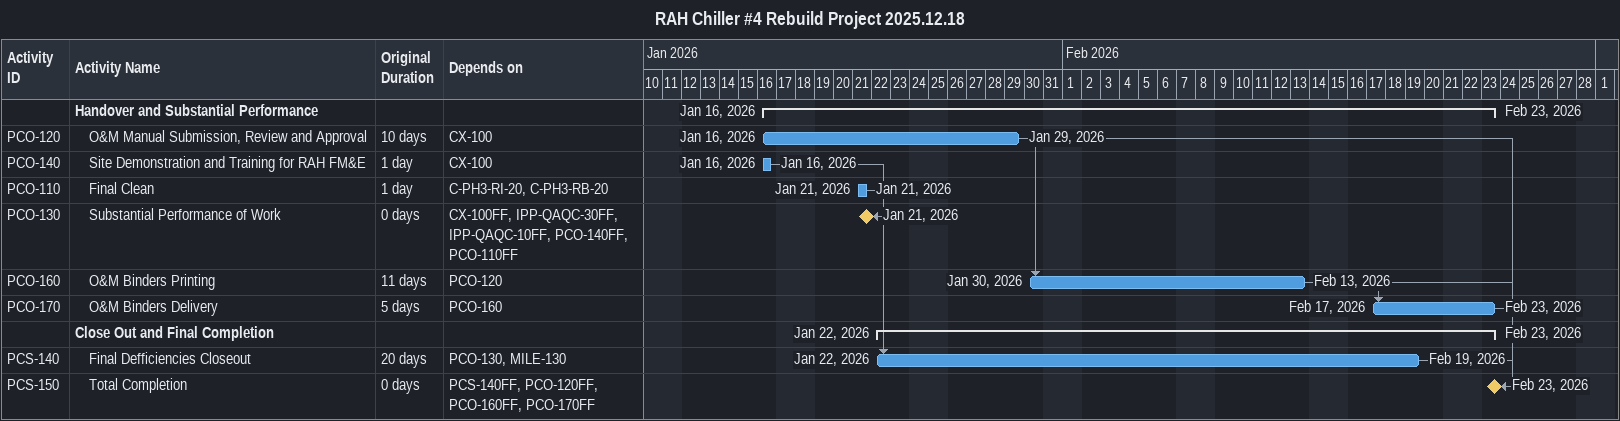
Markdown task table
RAH Chiller #4 Rebuild Project 2025.12.18

| ID | Level | Task | Original duration | Start | Finish | Predecessors |
|---|---|---|---|---|---|---|
|  | 1 | **Handover and Substantial Performance** |  | 2026-01-16 | 2026-02-23 |  |
| PCO-120 | 2 | O&M Manual Submission, Review and Approval | 10d | 2026-01-16 | 2026-01-29 | CX-100 |
| PCO-140 | 2 | Site Demonstration and Training for RAH FM&E | 1d | 2026-01-16 | 2026-01-16 | CX-100 |
| PCO-110 | 2 | Final Clean | 1d | 2026-01-21 | 2026-01-21 | C-PH3-RI-20, C-PH3-RB-20 |
| PCO-130 | 2 | Substantial Performance of Work | 0d | 2026-01-21 | 2026-01-21 | CX-100FF, IPP-QAQC-30FF, IPP-QAQC-10FF, PCO-140FF, PCO-110FF |
| PCO-160 | 2 | O&M Binders Printing | 11d | 2026-01-30 | 2026-02-13 | PCO-120 |
| PCO-170 | 2 | O&M Binders Delivery | 5d | 2026-02-17 | 2026-02-23 | PCO-160 |
|  | 1 | **Close Out and Final Completion** |  | 2026-01-22 | 2026-02-23 |  |
| PCS-140 | 2 | Final Defficiencies Closeout | 20d | 2026-01-22 | 2026-02-19 | PCO-130, MILE-130 |
| PCS-150 | 2 | Total Completion | 0d | 2026-02-23 | 2026-02-23 | PCS-140FF, PCO-120FF, PCO-160FF, PCO-170FF |
